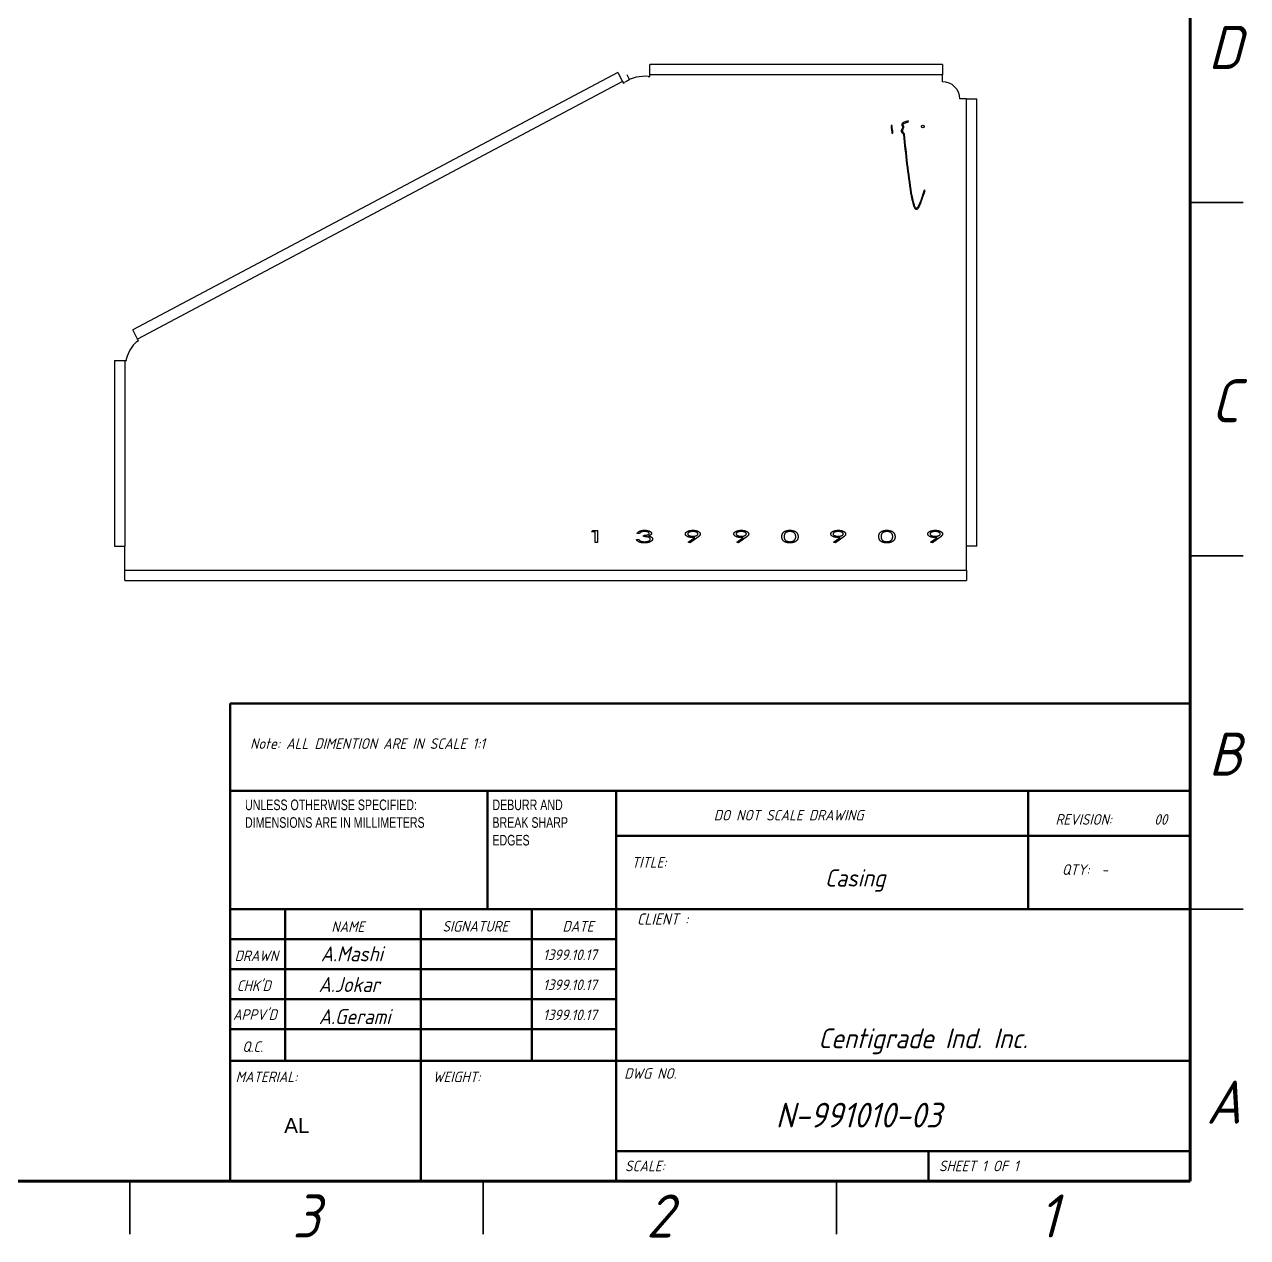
# Model space of a CAD drawing. Header units: inches. Extents: x 25 to 879, y 10 to 612.
# Drawn here: x 523.2 to 878.6, y 9.8 to 362.4 of the extents above; entities that cross this region are included whole.
import ezdxf

# ---------------------------------------------------------------- set-up
doc = ezdxf.new("R2010")
doc.units = ezdxf.units.IN
doc.header["$MEASUREMENT"] = 0
doc.styles.add('Geniso', font='geniso.shx', dxfattribs={"oblique": 15})
doc.styles.add('SLDTEXTSTYLE0', font='TXT', dxfattribs={"width": 0.75})
doc.styles.get("Standard").update_dxf_attribs({"font": 'arial.ttf'})

# ---------------------------------------------------------------- blocks, each defined once
blk = doc.blocks.new('SW_NOTE_62')
at = {"color": 0, "linetype": 'Continuous', "lineweight": 0, "char_height": 1.5, "attachment_point": 1, "style": 'SLDTEXTSTYLE0'}
for s, insert in [('UNLESS OTHERWISE SPECIFIED:', (0, 1.93)), ('DIMENSIONS ARE IN MILLIMETERS', (0, -0.57))]:
    blk.add_mtext(s, dxfattribs=dict(at, insert=insert))
blk = doc.blocks.new('SW_NOTE_63')
at = {"color": 0, "linetype": 'Continuous', "lineweight": 0, "char_height": 1.5, "attachment_point": 1, "style": 'SLDTEXTSTYLE0'}
for s, insert in [('DEBURR AND', (0, 1.93)), ('BREAK SHARP', (0, -0.57)), ('EDGES', (0, -3.07))]:
    blk.add_mtext(s, dxfattribs=dict(at, insert=insert))

msp = doc.modelspace()

# ---------------------------------------------------------------- linework, layer by layer
at = {"color": 7, "linetype": 'Continuous', "lineweight": 70}
for p, q in [((861.9, 595.22), (861.9, 26.15)), ((861.9, 26.15), (40.15, 26.15))]:
    msp.add_line(p, q, dxfattribs=at)
at = {"color": 7, "linetype": 'Continuous', "lineweight": 25}
for p, q in [((695.57, 348.45), (554.61, 273.6)), ((695.57, 348.45), (696.97, 345.8)), ((789.96, 350.78), (704.94, 350.78)), ((704.94, 347.78), (704.94, 350.78)), ((789.96, 350.78), (789.96, 347.78)), ((696.97, 345.8), (556.02, 270.95)), ((696.97, 345.8), (697.21, 345.35)), ((697.21, 345.35), (697.65, 345.59)), ((699.01, 346.38), (698.36, 347.78)), ((704.44, 347.28), (704.94, 347.28)), ((704.94, 347.28), (704.94, 347.78)), ((789.96, 347.78), (704.94, 347.78)), ((789.96, 345.78), (789.96, 347.78)), ((796.96, 340.78), (794.96, 340.78)), ((796.96, 210.78), (796.96, 340.78)), ((796.96, 340.78), (799.96, 340.78)), ((799.96, 210.78), (799.96, 340.78)), ((780.1, 334.07), (780.02, 334.36)), ((775.31, 333.04), (775.01, 333.04)), ((775.25, 330.83), (775.55, 330.82)), ((778.44, 332.58), (778.06, 331.81)), ((778.06, 331.81), (778.33, 331.67)), ((778.43, 331.09), (778.23, 330.87)), ((778.23, 330.87), (778.59, 330.52)), ((778.33, 331.67), (778.74, 332.5)), ((778.8, 330.74), (778.43, 331.09)), ((778.59, 330.52), (778.8, 330.74)), ((778.96, 330.42), (778.66, 330.39)), ((784.88, 314.12), (784.6, 314.21)), ((556.02, 270.95), (554.61, 273.6)), ((555.81, 270.28), (556.26, 270.51)), ((556.26, 270.51), (556.02, 270.95)), ((549.3, 264.77), (552.3, 264.77)), ((549.3, 264.77), (549.3, 210.78)), ((552.3, 264.77), (552.3, 210.78)), ((552.3, 264.77), (552.8, 264.77)), ((552.8, 264.77), (552.8, 265.27)), ((687.95, 214.92), (688.36, 215.28)), ((689.03, 214.92), (687.95, 214.92)), ((688.36, 215.28), (689.7, 215.28)), ((689.03, 211.78), (689.03, 214.92)), ((689.7, 215.28), (689.7, 211.78)), ((701.91, 214.47), (701.23, 214.47)), ((703.03, 213.53), (703.03, 213.89)), ((716.05, 211.87), (717.95, 213.29)), ((730.14, 211.87), (732.04, 213.29)), ((758.32, 211.87), (760.22, 213.29)), ((786.5, 211.87), (788.4, 213.29)), ((549.3, 210.78), (552.3, 210.78)), ((552.3, 203.78), (552.3, 210.78)), ((689.7, 211.78), (689.03, 211.78)), ((701.01, 212.72), (701.68, 212.72)), ((716.62, 211.69), (716.05, 211.87)), ((718.75, 213.27), (716.62, 211.69)), ((730.71, 211.69), (730.14, 211.87)), ((732.84, 213.27), (730.71, 211.69)), ((758.89, 211.69), (758.32, 211.87)), ((761.01, 213.27), (758.89, 211.69)), ((787.07, 211.69), (786.5, 211.87)), ((789.19, 213.27), (787.07, 211.69)), ((796.96, 203.78), (796.96, 210.78)), ((799.96, 210.78), (796.96, 210.78)), ((552.3, 203.78), (796.96, 203.78)), ((552.3, 200.78), (552.3, 203.78)), ((796.96, 203.78), (796.96, 200.78)), ((552.3, 200.78), (796.96, 200.78))]:
    msp.add_line(p, q, dxfattribs=at)
at = {"color": 7, "linetype": 'Continuous', "lineweight": 35}
for p, q in [((877.31, 310.69), (861.9, 310.69)), ((861.9, 310.69), (877.31, 310.69)), ((861.9, 207.97), (877.31, 207.97)), ((861.9, 105.25), (877.31, 105.25)), ((553.74, 26.15), (553.74, 10.74)), ((656.46, 26.15), (656.46, 10.74)), ((759.18, 26.15), (759.18, 10.74))]:
    msp.add_line(p, q, dxfattribs=at)
at = {"color": 7, "linetype": 'Continuous', "lineweight": 50}
for p, q in [((582.92, 165.02), (861.9, 165.02)), ((582.92, 165.02), (582.92, 139.66)), ((582.92, 139.66), (861.9, 139.66)), ((582.92, 139.66), (582.92, 26.67)), ((657.7, 139.66), (657.7, 105.25)), ((695.09, 139.66), (695.09, 26.15)), ((814.84, 105.25), (814.84, 139.66)), ((861.9, 126.56), (695.09, 126.56)), ((861.9, 105.25), (582.92, 105.25)), ((598.94, 105.25), (598.94, 61.08)), ((638.37, 105.25), (638.37, 26.67)), ((670.65, 105.25), (670.65, 61.08)), ((695.09, 26.67), (695.09, 105.25)), ((695.09, 96.52), (582.92, 96.52)), ((695.09, 87.78), (582.92, 87.78)), ((695.09, 79.05), (582.92, 79.05)), ((695.09, 70.32), (582.92, 70.32)), ((604.28, 61.08), (582.92, 61.08)), ((604.28, 61.08), (861.9, 61.08)), ((695.09, 34.88), (861.9, 34.88)), ((785.89, 26.15), (785.89, 34.88))]:
    msp.add_line(p, q, dxfattribs=at)
at = {"color": 7, "linetype": 'Continuous', "lineweight": 25}
msp.add_circle((784.27, 332.72), 0.392, dxfattribs=at)
for centre, radius, start, end in [((703.31, 337.35), 10, 83.484, 124.4842), ((789.96, 340.78), 5, 0, 90), ((778.78, 331.45), 0.8, 153.5478, 226.7162), ((778.78, 331.45), 0.5, 153.5478, 226.7162), ((778.56, 332.59), 0.2, 333.5478, 40.5318), ((778.46, 330.38), 0.5, 4.8554, 46.7162), ((778.46, 330.38), 0.2, 4.8554, 46.7162), ((562.51, 262.84), 10, 132.0017, 165.9665)]:
    msp.add_arc(centre, radius, start, end, dxfattribs=at)
for points, knots in [([(780.02, 334.36), (779.87, 334.32), (779.54, 334.23), (778.99, 334.07), (778.56, 333.9), (778.23, 333.61), (778.11, 333.24), (778.21, 332.9), (778.36, 332.68), (778.44, 332.58)], [0.1014479, 0.1014479, 0.1014479, 0.1014479, 0.2137669, 0.3260859, 0.5507239, 0.663043, 0.775362, 0.887681, 1, 1, 1, 1]), ([(775.01, 333.04), (775.01, 332.89), (775.02, 332.57), (775.06, 332.1), (775.13, 331.73), (775.19, 331.45), (775.22, 331.27), (775.24, 331.14), (775.25, 331.02), (775.25, 330.89), (775.25, 330.83)], [0, 0, 0, 0, 0.125, 0.25, 0.5, 0.625, 0.75, 0.875, 0.9375, 1, 1, 1, 1]), ([(775.55, 330.82), (775.55, 331.03), (775.52, 331.55), (775.32, 332), (775.31, 333.04)], [0, 0, 0, 0, 0.171498, 1, 1, 1, 1]), ([(780.7, 313.37), (780.73, 313.17), (780.81, 312.76), (780.95, 312.02), (781.12, 311.2), (781.31, 310.4), (781.49, 309.76), (781.68, 309.27), (781.88, 308.92), (782.19, 308.65), (782.66, 308.71), (782.92, 308.98), (783.23, 309.45), (783.54, 310.18), (783.9, 311.16), (784.19, 312.02), (784.51, 312.99), (784.76, 313.75), (784.88, 314.12)], [-0.000184, -0.000184, -0.000184, -0.000184, 0.031072, 0.062327, 0.124839, 0.18735, 0.249862, 0.312373, 0.374885, 0.437396, 0.499908, 0.562419, 0.624931, 0.749954, 0.812465, 0.874977, 0.937488, 1, 1, 1, 1]), ([(701.23, 214.47), (701.25, 214.51), (701.29, 214.58), (701.35, 214.68), (701.43, 214.77), (701.52, 214.86), (701.63, 214.94), (701.74, 215.01), (701.86, 215.08), (702, 215.14), (702.14, 215.2), (702.3, 215.24), (702.45, 215.28), (702.62, 215.31), (702.79, 215.34), (702.97, 215.36), (703.15, 215.37), (703.27, 215.37), (703.34, 215.37)], [0, 0, 0, 0, 0.04952, 0.098969, 0.149396, 0.201317, 0.254817, 0.311052, 0.369846, 0.43178, 0.496217, 0.562094, 0.629706, 0.699231, 0.770788, 0.844874, 0.921045, 1, 1, 1, 1]), ([(703.35, 215.01), (703.31, 215.01), (703.23, 215.01), (703.11, 215.01), (703, 215), (702.89, 214.98), (702.79, 214.97), (702.69, 214.94), (702.6, 214.92), (702.51, 214.89), (702.42, 214.86), (702.33, 214.82), (702.25, 214.78), (702.18, 214.72), (702.1, 214.67), (702.03, 214.61), (701.97, 214.55), (701.93, 214.5), (701.91, 214.47)], [0, 0, 0, 0, 0.075263, 0.14796, 0.218202, 0.285613, 0.351594, 0.415033, 0.476518, 0.536085, 0.5946, 0.652291, 0.709398, 0.766644, 0.824206, 0.881963, 0.940467, 1, 1, 1, 1]), ([(703.03, 213.89), (703.11, 213.89), (703.27, 213.89), (703.5, 213.91), (703.73, 213.93), (703.91, 213.96), (704.04, 213.99), (704.14, 214.02), (704.22, 214.04), (704.3, 214.07), (704.37, 214.09), (704.44, 214.12), (704.49, 214.15), (704.54, 214.18), (704.59, 214.21), (704.63, 214.25), (704.66, 214.28), (704.69, 214.32), (704.71, 214.35), (704.72, 214.39), (704.73, 214.43), (704.73, 214.45), (704.73, 214.46)], [0, 0, 0, 0, 0.128678, 0.251756, 0.369421, 0.482104, 0.535736, 0.585519, 0.632392, 0.675512, 0.715538, 0.752309, 0.785922, 0.81685, 0.845442, 0.871923, 0.896292, 0.918797, 0.940301, 0.960517, 0.980519, 1, 1, 1, 1]), ([(705.05, 212.79), (705.05, 212.81), (705.04, 212.84), (705.03, 212.89), (705.01, 212.94), (704.99, 212.98), (704.96, 213.03), (704.92, 213.08), (704.87, 213.12), (704.82, 213.16), (704.76, 213.21), (704.7, 213.24), (704.63, 213.28), (704.55, 213.32), (704.47, 213.35), (704.39, 213.37), (704.3, 213.4), (704.21, 213.42), (704.1, 213.45), (703.99, 213.46), (703.86, 213.48), (703.72, 213.49), (703.56, 213.51), (703.4, 213.52), (703.22, 213.53), (703.09, 213.53), (703.03, 213.53)], [0, 0, 0, 0, 0.021318, 0.042767, 0.064882, 0.087843, 0.112032, 0.137897, 0.165613, 0.195407, 0.226764, 0.259481, 0.293181, 0.328378, 0.364931, 0.403165, 0.443055, 0.484681, 0.52966, 0.580148, 0.636174, 0.697866, 0.764917, 0.83766, 0.916116, 1, 1, 1, 1]), ([(703.34, 215.37), (703.43, 215.37), (703.61, 215.37), (703.88, 215.34), (704.14, 215.3), (704.34, 215.26), (704.5, 215.21), (704.61, 215.18), (704.72, 215.14), (704.82, 215.1), (704.91, 215.06), (704.99, 215.01), (705.07, 214.96), (705.14, 214.91), (705.2, 214.86), (705.25, 214.8), (705.3, 214.75), (705.34, 214.69), (705.37, 214.63), (705.39, 214.58), (705.4, 214.52), (705.4, 214.48), (705.41, 214.46)], [0, 0, 0, 0, 0.11392, 0.224187, 0.331486, 0.435973, 0.486671, 0.534569, 0.580474, 0.624272, 0.665765, 0.705094, 0.742778, 0.778733, 0.812559, 0.844237, 0.873768, 0.901264, 0.927378, 0.951973, 0.976237, 1, 1, 1, 1]), ([(704.73, 214.46), (704.73, 214.48), (704.73, 214.52), (704.71, 214.57), (704.68, 214.62), (704.63, 214.67), (704.58, 214.72), (704.51, 214.77), (704.43, 214.81), (704.34, 214.85), (704.24, 214.89), (704.13, 214.92), (704.01, 214.95), (703.89, 214.97), (703.77, 214.99), (703.63, 215), (703.49, 215.01), (703.4, 215.01), (703.35, 215.01)], [0, 0, 0, 0, 0.0345318, 0.0698583, 0.1069685, 0.1481361, 0.1936929, 0.244681, 0.3017531, 0.3649403, 0.4331445, 0.5035369, 0.5777781, 0.6548031, 0.7355979, 0.8195337, 0.9080654, 1, 1, 1, 1]), ([(705.41, 214.46), (705.4, 214.44), (705.4, 214.41), (705.39, 214.35), (705.38, 214.3), (705.35, 214.25), (705.32, 214.2), (705.29, 214.15), (705.24, 214.1), (705.19, 214.05), (705.13, 214.01), (705.07, 213.97), (705, 213.92), (704.92, 213.88), (704.84, 213.85), (704.75, 213.81), (704.65, 213.77), (704.59, 213.75), (704.55, 213.74)], [0, 0, 0, 0, 0.047173, 0.093811, 0.140715, 0.187863, 0.237217, 0.288065, 0.342222, 0.398872, 0.459263, 0.523249, 0.59158, 0.66397, 0.740877, 0.822409, 0.908993, 1, 1, 1, 1]), ([(704.55, 213.74), (704.59, 213.73), (704.66, 213.72), (704.77, 213.69), (704.87, 213.65), (704.97, 213.62), (705.06, 213.58), (705.15, 213.54), (705.23, 213.49), (705.28, 213.46), (705.3, 213.44)], [0, 0, 0, 0, 0.141969, 0.277913, 0.409315, 0.536144, 0.658168, 0.77577, 0.889979, 1, 1, 1, 1]), ([(705.3, 213.44), (705.34, 213.42), (705.4, 213.38), (705.48, 213.3), (705.56, 213.23), (705.62, 213.15), (705.66, 213.07), (705.7, 212.99), (705.72, 212.91), (705.72, 212.85), (705.72, 212.82)], [0, 0, 0, 0, 0.154005, 0.296823, 0.429127, 0.553062, 0.669528, 0.780925, 0.890874, 1, 1, 1, 1]), ([(715.23, 214.3), (715.23, 214.32), (715.23, 214.37), (715.25, 214.45), (715.27, 214.52), (715.3, 214.59), (715.34, 214.65), (715.39, 214.72), (715.45, 214.78), (715.51, 214.84), (715.59, 214.9), (715.67, 214.96), (715.76, 215.01), (715.85, 215.06), (715.96, 215.11), (716.07, 215.15), (716.19, 215.19), (716.31, 215.23), (716.44, 215.26), (716.57, 215.29), (716.71, 215.32), (716.84, 215.34), (716.98, 215.35), (717.12, 215.36), (717.27, 215.37), (717.37, 215.37), (717.41, 215.37)], [0, 0, 0, 0, 0.028193, 0.056005, 0.083806, 0.112332, 0.141615, 0.172365, 0.204518, 0.238529, 0.274236, 0.311654, 0.350591, 0.391566, 0.434464, 0.479534, 0.526729, 0.576378, 0.627387, 0.678799, 0.730671, 0.783022, 0.836187, 0.889995, 0.944496, 1, 1, 1, 1]), ([(717.24, 213.26), (717.17, 213.26), (717.04, 213.27), (716.84, 213.28), (716.65, 213.3), (716.47, 213.34), (716.29, 213.38), (716.13, 213.43), (715.97, 213.49), (715.82, 213.56), (715.68, 213.63), (715.56, 213.72), (715.46, 213.8), (715.38, 213.89), (715.31, 213.99), (715.27, 214.09), (715.24, 214.19), (715.23, 214.26), (715.23, 214.3)], [0, 0, 0, 0, 0.083701, 0.164165, 0.242149, 0.317069, 0.389967, 0.460549, 0.529474, 0.596962, 0.660932, 0.719273, 0.77299, 0.822558, 0.86882, 0.91301, 0.956297, 1, 1, 1, 1]), ([(717.38, 215.01), (717.33, 215.01), (717.24, 215.01), (717.09, 215), (716.95, 214.98), (716.82, 214.96), (716.69, 214.93), (716.57, 214.9), (716.45, 214.86), (716.34, 214.81), (716.24, 214.76), (716.15, 214.7), (716.08, 214.65), (716.01, 214.59), (715.97, 214.52), (715.93, 214.46), (715.91, 214.39), (715.91, 214.34), (715.91, 214.32)], [0, 0, 0, 0, 0.08501, 0.167379, 0.246541, 0.323451, 0.397541, 0.469821, 0.539786, 0.608463, 0.673113, 0.731838, 0.78506, 0.833364, 0.877923, 0.919486, 0.959693, 1, 1, 1, 1]), ([(715.91, 214.32), (715.91, 214.29), (715.91, 214.25), (715.93, 214.18), (715.97, 214.11), (716.01, 214.05), (716.08, 213.99), (716.15, 213.93), (716.24, 213.87), (716.34, 213.82), (716.45, 213.78), (716.57, 213.73), (716.69, 213.7), (716.82, 213.67), (716.96, 213.65), (717.1, 213.63), (717.24, 213.62), (717.34, 213.62), (717.39, 213.62)], [0, 0, 0, 0, 0.040101, 0.080103, 0.121454, 0.166261, 0.214596, 0.267859, 0.32641, 0.391262, 0.459952, 0.529932, 0.602223, 0.676235, 0.753142, 0.832685, 0.914634, 1, 1, 1, 1]), ([(717.95, 213.29), (717.89, 213.28), (717.77, 213.28), (717.59, 213.27), (717.42, 213.26), (717.3, 213.26), (717.24, 213.26)], [0, 0, 0, 0, 0.260544, 0.514057, 0.760509, 1, 1, 1, 1]), ([(718.87, 214.32), (718.87, 214.34), (718.86, 214.39), (718.84, 214.46), (718.81, 214.52), (718.76, 214.59), (718.7, 214.65), (718.62, 214.7), (718.53, 214.76), (718.43, 214.81), (718.32, 214.86), (718.2, 214.9), (718.08, 214.93), (717.95, 214.96), (717.82, 214.98), (717.68, 215), (717.53, 215.01), (717.43, 215.01), (717.38, 215.01)], [0, 0, 0, 0, 0.0402145, 0.0803293, 0.121797, 0.1662539, 0.2144471, 0.2678612, 0.3264518, 0.390954, 0.4591095, 0.5292874, 0.6014016, 0.6757085, 0.7524425, 0.8318164, 0.9143922, 1, 1, 1, 1]), ([(717.39, 213.62), (717.44, 213.62), (717.54, 213.62), (717.69, 213.63), (717.83, 213.65), (717.96, 213.67), (718.09, 213.7), (718.22, 213.73), (718.33, 213.78), (718.44, 213.82), (718.54, 213.87), (718.63, 213.93), (718.7, 213.99), (718.76, 214.05), (718.81, 214.11), (718.84, 214.18), (718.86, 214.25), (718.87, 214.29), (718.87, 214.32)], [0, 0, 0, 0, 0.0863492, 0.1696537, 0.2497415, 0.3267837, 0.4009144, 0.4729358, 0.5426458, 0.6103449, 0.6742302, 0.7325074, 0.7851937, 0.8332967, 0.8779321, 0.9193853, 0.9596613, 1, 1, 1, 1]), ([(717.41, 215.37), (717.46, 215.37), (717.56, 215.37), (717.7, 215.36), (717.84, 215.35), (717.97, 215.34), (718.1, 215.32), (718.23, 215.29), (718.36, 215.26), (718.49, 215.23), (718.61, 215.19), (718.72, 215.15), (718.83, 215.11), (718.93, 215.06), (719.02, 215.01), (719.11, 214.96), (719.19, 214.9), (719.26, 214.84), (719.32, 214.77), (719.38, 214.71), (719.43, 214.64), (719.47, 214.58), (719.5, 214.51), (719.52, 214.44), (719.54, 214.37), (719.54, 214.32), (719.54, 214.3)], [0, 0, 0, 0, 0.055568, 0.110114, 0.163662, 0.216311, 0.268136, 0.319118, 0.369683, 0.419318, 0.467841, 0.514223, 0.558715, 0.601632, 0.642753, 0.682229, 0.720449, 0.757581, 0.793041, 0.826263, 0.857868, 0.887991, 0.916859, 0.944718, 0.972307, 1, 1, 1, 1]), ([(719.54, 214.3), (719.54, 214.28), (719.54, 214.24), (719.53, 214.18), (719.52, 214.13), (719.5, 214.07), (719.47, 214.01), (719.44, 213.96), (719.41, 213.9), (719.37, 213.84), (719.32, 213.78), (719.26, 213.71), (719.2, 213.65), (719.12, 213.58), (719.04, 213.5), (718.95, 213.43), (718.85, 213.35), (718.78, 213.3), (718.75, 213.27)], [0, 0, 0, 0, 0.040786, 0.08244, 0.125503, 0.169595, 0.216155, 0.264732, 0.315605, 0.369343, 0.427007, 0.490281, 0.559719, 0.635081, 0.716789, 0.804647, 0.899417, 1, 1, 1, 1]), ([(729.32, 214.3), (729.32, 214.32), (729.32, 214.37), (729.34, 214.45), (729.36, 214.52), (729.39, 214.59), (729.43, 214.65), (729.48, 214.72), (729.54, 214.78), (729.6, 214.84), (729.68, 214.9), (729.76, 214.96), (729.85, 215.01), (729.94, 215.06), (730.05, 215.11), (730.16, 215.15), (730.28, 215.19), (730.4, 215.23), (730.53, 215.26), (730.66, 215.29), (730.8, 215.32), (730.93, 215.34), (731.07, 215.35), (731.21, 215.36), (731.36, 215.37), (731.46, 215.37), (731.5, 215.37)], [0, 0, 0, 0, 0.028193, 0.056005, 0.083806, 0.112332, 0.141615, 0.172365, 0.204518, 0.238529, 0.274236, 0.311654, 0.350591, 0.391566, 0.434464, 0.479534, 0.526729, 0.576378, 0.627387, 0.678799, 0.730671, 0.783022, 0.836187, 0.889995, 0.944496, 1, 1, 1, 1]), ([(731.33, 213.26), (731.26, 213.26), (731.13, 213.27), (730.93, 213.28), (730.74, 213.3), (730.56, 213.34), (730.38, 213.38), (730.22, 213.43), (730.06, 213.49), (729.91, 213.56), (729.77, 213.63), (729.65, 213.72), (729.55, 213.8), (729.47, 213.89), (729.4, 213.99), (729.36, 214.09), (729.33, 214.19), (729.32, 214.26), (729.32, 214.3)], [0, 0, 0, 0, 0.083701, 0.164165, 0.242149, 0.317069, 0.389967, 0.460549, 0.529474, 0.596962, 0.660932, 0.719273, 0.77299, 0.822558, 0.86882, 0.91301, 0.956297, 1, 1, 1, 1]), ([(731.47, 215.01), (731.42, 215.01), (731.33, 215.01), (731.18, 215), (731.04, 214.98), (730.91, 214.96), (730.78, 214.93), (730.66, 214.9), (730.54, 214.86), (730.43, 214.81), (730.33, 214.76), (730.24, 214.7), (730.17, 214.65), (730.1, 214.59), (730.06, 214.52), (730.02, 214.46), (730, 214.39), (730, 214.34), (729.99, 214.32)], [0, 0, 0, 0, 0.08501, 0.167379, 0.246541, 0.323451, 0.397541, 0.469821, 0.539786, 0.608463, 0.673113, 0.731838, 0.78506, 0.833364, 0.877923, 0.919486, 0.959693, 1, 1, 1, 1]), ([(729.99, 214.32), (730, 214.29), (730, 214.25), (730.02, 214.18), (730.05, 214.11), (730.1, 214.05), (730.17, 213.99), (730.24, 213.93), (730.33, 213.87), (730.43, 213.82), (730.54, 213.78), (730.66, 213.73), (730.78, 213.7), (730.91, 213.67), (731.05, 213.65), (731.19, 213.63), (731.33, 213.62), (731.43, 213.62), (731.48, 213.62)], [0, 0, 0, 0, 0.0401011, 0.0801029, 0.1214536, 0.1662615, 0.2145957, 0.2678593, 0.3264101, 0.3912622, 0.4599521, 0.5299321, 0.602223, 0.676235, 0.7531423, 0.8326849, 0.9146336, 1, 1, 1, 1]), ([(732.04, 213.29), (731.98, 213.28), (731.86, 213.28), (731.68, 213.27), (731.51, 213.26), (731.39, 213.26), (731.33, 213.26)], [0, 0, 0, 0, 0.2605445, 0.5140566, 0.760509, 1, 1, 1, 1]), ([(732.96, 214.32), (732.96, 214.34), (732.95, 214.39), (732.93, 214.46), (732.9, 214.52), (732.85, 214.59), (732.79, 214.65), (732.71, 214.7), (732.62, 214.76), (732.52, 214.81), (732.41, 214.86), (732.29, 214.9), (732.17, 214.93), (732.04, 214.96), (731.91, 214.98), (731.77, 215), (731.62, 215.01), (731.52, 215.01), (731.47, 215.01)], [0, 0, 0, 0, 0.0402145, 0.0803293, 0.121797, 0.1662539, 0.2144471, 0.2678612, 0.3264518, 0.390954, 0.4591095, 0.5292874, 0.6014016, 0.6757085, 0.7524425, 0.8318164, 0.9143922, 1, 1, 1, 1]), ([(731.48, 213.62), (731.53, 213.62), (731.63, 213.62), (731.78, 213.63), (731.92, 213.65), (732.05, 213.67), (732.18, 213.7), (732.3, 213.73), (732.42, 213.78), (732.53, 213.82), (732.63, 213.87), (732.72, 213.93), (732.79, 213.99), (732.85, 214.05), (732.9, 214.11), (732.93, 214.18), (732.95, 214.25), (732.96, 214.29), (732.96, 214.32)], [0, 0, 0, 0, 0.086349, 0.169654, 0.249742, 0.326784, 0.400914, 0.472936, 0.542646, 0.610345, 0.67423, 0.732507, 0.785194, 0.833297, 0.877932, 0.919385, 0.959661, 1, 1, 1, 1]), ([(731.5, 215.37), (731.55, 215.37), (731.65, 215.37), (731.79, 215.36), (731.93, 215.35), (732.06, 215.34), (732.19, 215.32), (732.32, 215.29), (732.45, 215.26), (732.58, 215.23), (732.69, 215.19), (732.81, 215.15), (732.91, 215.11), (733.02, 215.06), (733.11, 215.01), (733.2, 214.96), (733.28, 214.9), (733.35, 214.84), (733.41, 214.77), (733.47, 214.71), (733.52, 214.64), (733.56, 214.58), (733.59, 214.51), (733.61, 214.44), (733.63, 214.37), (733.63, 214.32), (733.63, 214.3)], [0, 0, 0, 0, 0.055568, 0.110114, 0.163662, 0.216311, 0.268136, 0.319118, 0.369683, 0.419318, 0.467841, 0.514223, 0.558715, 0.601632, 0.642753, 0.682229, 0.720449, 0.757581, 0.793041, 0.826263, 0.857868, 0.887991, 0.916859, 0.944718, 0.972307, 1, 1, 1, 1]), ([(733.63, 214.3), (733.63, 214.28), (733.63, 214.24), (733.62, 214.18), (733.61, 214.13), (733.59, 214.07), (733.56, 214.01), (733.53, 213.96), (733.5, 213.9), (733.46, 213.84), (733.41, 213.78), (733.35, 213.71), (733.29, 213.65), (733.21, 213.58), (733.13, 213.5), (733.04, 213.43), (732.94, 213.35), (732.87, 213.3), (732.84, 213.27)], [0, 0, 0, 0, 0.040786, 0.08244, 0.125503, 0.169595, 0.216155, 0.264732, 0.315605, 0.369343, 0.427007, 0.490281, 0.559719, 0.635081, 0.716789, 0.804647, 0.899417, 1, 1, 1, 1]), ([(743.28, 213.53), (743.28, 213.59), (743.28, 213.7), (743.29, 213.85), (743.32, 214), (743.35, 214.14), (743.39, 214.27), (743.44, 214.39), (743.5, 214.5), (743.57, 214.6), (743.65, 214.7), (743.73, 214.78), (743.82, 214.86), (743.92, 214.94), (744.03, 215.01), (744.15, 215.07), (744.27, 215.13), (744.4, 215.18), (744.54, 215.22), (744.67, 215.26), (744.82, 215.3), (744.97, 215.32), (745.12, 215.35), (745.27, 215.36), (745.43, 215.37), (745.54, 215.37), (745.59, 215.37)], [0, 0, 0, 0, 0.0499426, 0.0971178, 0.1419516, 0.1842337, 0.2243632, 0.2627649, 0.299718, 0.3356061, 0.3711873, 0.4070766, 0.4433556, 0.4803391, 0.5181327, 0.5570448, 0.597156, 0.6386014, 0.6811593, 0.724217, 0.7680115, 0.8124397, 0.8578293, 0.9042328, 0.9515275, 1, 1, 1, 1]), ([(745.59, 211.69), (745.54, 211.69), (745.43, 211.69), (745.27, 211.7), (745.12, 211.72), (744.97, 211.74), (744.82, 211.77), (744.68, 211.8), (744.54, 211.84), (744.4, 211.88), (744.27, 211.93), (744.15, 211.99), (744.04, 212.05), (743.93, 212.12), (743.83, 212.2), (743.74, 212.28), (743.65, 212.37), (743.57, 212.46), (743.5, 212.56), (743.44, 212.67), (743.39, 212.79), (743.35, 212.92), (743.32, 213.06), (743.29, 213.21), (743.28, 213.37), (743.28, 213.47), (743.28, 213.53)], [0, 0, 0, 0, 0.048534, 0.095889, 0.142145, 0.187357, 0.231804, 0.275452, 0.318307, 0.360458, 0.401686, 0.441471, 0.48025, 0.518204, 0.555277, 0.591739, 0.627969, 0.663889, 0.700231, 0.737514, 0.776238, 0.816546, 0.858679, 0.903364, 0.95041, 1, 1, 1, 1]), ([(745.62, 215.01), (745.54, 215.01), (745.39, 215.01), (745.18, 214.98), (744.97, 214.93), (744.8, 214.87), (744.67, 214.82), (744.58, 214.78), (744.49, 214.73), (744.41, 214.67), (744.34, 214.61), (744.27, 214.55), (744.21, 214.48), (744.16, 214.41), (744.11, 214.33), (744.07, 214.24), (744.03, 214.15), (744, 214.04), (743.98, 213.93), (743.96, 213.8), (743.95, 213.67), (743.95, 213.58), (743.95, 213.53)], [0, 0, 0, 0, 0.087704, 0.173013, 0.257297, 0.340856, 0.381866, 0.421419, 0.459954, 0.497285, 0.533833, 0.569977, 0.605562, 0.64105, 0.677327, 0.715411, 0.755564, 0.798613, 0.844239, 0.89272, 0.944774, 1, 1, 1, 1]), ([(743.95, 213.53), (743.95, 213.48), (743.95, 213.39), (743.96, 213.26), (743.98, 213.14), (744, 213.02), (744.03, 212.92), (744.06, 212.82), (744.11, 212.73), (744.15, 212.65), (744.21, 212.58), (744.27, 212.51), (744.34, 212.45), (744.41, 212.39), (744.49, 212.34), (744.58, 212.29), (744.67, 212.24), (744.8, 212.19), (744.97, 212.13), (745.18, 212.09), (745.4, 212.06), (745.54, 212.05), (745.62, 212.05)], [0, 0, 0, 0, 0.054948, 0.106705, 0.155455, 0.200862, 0.243571, 0.283884, 0.321966, 0.358096, 0.393581, 0.429164, 0.465106, 0.501651, 0.539207, 0.577976, 0.617773, 0.65914, 0.7433, 0.827786, 0.913125, 1, 1, 1, 1]), ([(745.59, 215.37), (745.65, 215.37), (745.76, 215.37), (745.92, 215.36), (746.08, 215.35), (746.23, 215.32), (746.38, 215.3), (746.53, 215.26), (746.67, 215.22), (746.81, 215.18), (746.94, 215.13), (747.07, 215.07), (747.19, 215), (747.3, 214.93), (747.4, 214.85), (747.5, 214.77), (747.59, 214.68), (747.67, 214.59), (747.75, 214.48), (747.81, 214.37), (747.87, 214.25), (747.91, 214.12), (747.95, 213.99), (747.97, 213.84), (747.99, 213.69), (747.99, 213.58), (747.99, 213.53)], [0, 0, 0, 0, 0.048627, 0.09609, 0.142468, 0.188046, 0.232469, 0.276461, 0.319518, 0.36214, 0.403778, 0.444342, 0.483636, 0.522169, 0.559998, 0.597403, 0.634394, 0.671331, 0.708344, 0.745852, 0.784137, 0.823715, 0.864763, 0.907866, 0.952795, 1, 1, 1, 1]), ([(747.99, 213.53), (747.99, 213.48), (747.99, 213.37), (747.97, 213.22), (747.95, 213.07), (747.91, 212.94), (747.87, 212.81), (747.82, 212.69), (747.75, 212.58), (747.68, 212.48), (747.6, 212.38), (747.51, 212.3), (747.41, 212.21), (747.31, 212.14), (747.19, 212.06), (747.07, 212), (746.95, 211.94), (746.81, 211.89), (746.68, 211.84), (746.53, 211.8), (746.39, 211.77), (746.24, 211.74), (746.08, 211.72), (745.92, 211.7), (745.76, 211.69), (745.65, 211.69), (745.59, 211.69)], [0, 0, 0, 0, 0.047019, 0.091762, 0.134645, 0.175461, 0.214793, 0.252823, 0.290243, 0.326864, 0.363527, 0.400242, 0.43735, 0.475195, 0.513853, 0.553524, 0.594289, 0.636211, 0.679044, 0.72257, 0.76678, 0.811661, 0.857258, 0.903859, 0.951354, 1, 1, 1, 1]), ([(747.32, 213.53), (747.31, 213.57), (747.31, 213.66), (747.3, 213.78), (747.28, 213.89), (747.26, 214), (747.23, 214.1), (747.19, 214.2), (747.14, 214.29), (747.09, 214.38), (747.03, 214.46), (746.96, 214.53), (746.89, 214.6), (746.82, 214.66), (746.74, 214.72), (746.65, 214.77), (746.56, 214.82), (746.43, 214.87), (746.26, 214.93), (746.05, 214.98), (745.83, 215.01), (745.69, 215.01), (745.62, 215.01)], [0, 0, 0, 0, 0.0494, 0.096765, 0.142048, 0.185641, 0.227897, 0.268652, 0.308649, 0.348081, 0.387092, 0.425391, 0.463802, 0.50237, 0.541342, 0.580721, 0.620963, 0.662283, 0.74574, 0.829656, 0.914046, 1, 1, 1, 1]), ([(747.06, 212.65), (747.08, 212.68), (747.12, 212.74), (747.17, 212.84), (747.22, 212.95), (747.25, 213.05), (747.28, 213.17), (747.3, 213.28), (747.31, 213.41), (747.31, 213.49), (747.32, 213.53)], [0, 0, 0, 0, 0.119578, 0.238907, 0.35913, 0.480661, 0.60494, 0.732541, 0.864284, 1, 1, 1, 1]), ([(757.5, 214.3), (757.5, 214.32), (757.5, 214.37), (757.52, 214.45), (757.54, 214.52), (757.57, 214.59), (757.61, 214.65), (757.66, 214.72), (757.72, 214.78), (757.78, 214.84), (757.86, 214.9), (757.94, 214.96), (758.03, 215.01), (758.12, 215.06), (758.23, 215.11), (758.34, 215.15), (758.45, 215.19), (758.58, 215.23), (758.71, 215.26), (758.84, 215.29), (758.98, 215.32), (759.11, 215.34), (759.25, 215.35), (759.39, 215.36), (759.54, 215.37), (759.64, 215.37), (759.68, 215.37)], [0, 0, 0, 0, 0.028193, 0.056005, 0.083806, 0.112332, 0.141615, 0.172365, 0.204518, 0.238529, 0.274236, 0.311654, 0.350591, 0.391566, 0.434464, 0.479534, 0.526729, 0.576378, 0.627387, 0.678799, 0.730671, 0.783022, 0.836187, 0.889995, 0.944496, 1, 1, 1, 1]), ([(759.51, 213.26), (759.44, 213.26), (759.31, 213.27), (759.11, 213.28), (758.92, 213.3), (758.74, 213.34), (758.56, 213.38), (758.4, 213.43), (758.24, 213.49), (758.09, 213.56), (757.95, 213.63), (757.83, 213.72), (757.73, 213.8), (757.65, 213.89), (757.58, 213.99), (757.54, 214.09), (757.51, 214.19), (757.5, 214.26), (757.5, 214.3)], [0, 0, 0, 0, 0.083701, 0.164165, 0.242149, 0.317069, 0.389967, 0.460549, 0.529474, 0.596962, 0.660932, 0.719273, 0.77299, 0.822558, 0.86882, 0.91301, 0.956297, 1, 1, 1, 1]), ([(759.65, 215.01), (759.6, 215.01), (759.5, 215.01), (759.36, 215), (759.22, 214.98), (759.09, 214.96), (758.96, 214.93), (758.84, 214.9), (758.72, 214.86), (758.61, 214.81), (758.51, 214.76), (758.42, 214.7), (758.34, 214.65), (758.28, 214.59), (758.23, 214.52), (758.2, 214.46), (758.18, 214.39), (758.18, 214.34), (758.17, 214.32)], [0, 0, 0, 0, 0.08501, 0.167379, 0.246541, 0.323451, 0.397541, 0.469821, 0.539786, 0.608463, 0.673113, 0.731838, 0.78506, 0.833364, 0.877923, 0.919486, 0.959693, 1, 1, 1, 1]), ([(758.17, 214.32), (758.18, 214.29), (758.18, 214.25), (758.2, 214.18), (758.23, 214.11), (758.28, 214.05), (758.35, 213.99), (758.42, 213.93), (758.51, 213.87), (758.61, 213.82), (758.72, 213.78), (758.84, 213.73), (758.96, 213.7), (759.09, 213.67), (759.23, 213.65), (759.37, 213.63), (759.51, 213.62), (759.61, 213.62), (759.66, 213.62)], [0, 0, 0, 0, 0.040101, 0.080103, 0.121454, 0.166261, 0.214596, 0.267859, 0.32641, 0.391262, 0.459952, 0.529932, 0.602223, 0.676235, 0.753142, 0.832685, 0.914634, 1, 1, 1, 1]), ([(760.22, 213.29), (760.16, 213.28), (760.04, 213.28), (759.86, 213.27), (759.68, 213.26), (759.57, 213.26), (759.51, 213.26)], [0, 0, 0, 0, 0.2605445, 0.5140566, 0.760509, 1, 1, 1, 1]), ([(761.14, 214.32), (761.13, 214.34), (761.13, 214.39), (761.11, 214.46), (761.08, 214.52), (761.03, 214.59), (760.97, 214.65), (760.89, 214.7), (760.8, 214.76), (760.7, 214.81), (760.59, 214.86), (760.47, 214.9), (760.35, 214.93), (760.22, 214.96), (760.09, 214.98), (759.95, 215), (759.8, 215.01), (759.7, 215.01), (759.65, 215.01)], [0, 0, 0, 0, 0.040215, 0.080329, 0.121797, 0.166254, 0.214447, 0.267861, 0.326452, 0.390954, 0.459109, 0.529287, 0.601402, 0.675709, 0.752443, 0.831816, 0.914392, 1, 1, 1, 1]), ([(759.66, 213.62), (759.71, 213.62), (759.81, 213.62), (759.96, 213.63), (760.1, 213.65), (760.23, 213.67), (760.36, 213.7), (760.48, 213.73), (760.6, 213.78), (760.71, 213.82), (760.81, 213.87), (760.9, 213.93), (760.97, 213.99), (761.03, 214.05), (761.08, 214.11), (761.11, 214.18), (761.13, 214.25), (761.13, 214.29), (761.14, 214.32)], [0, 0, 0, 0, 0.086349, 0.169654, 0.249742, 0.326784, 0.400914, 0.472936, 0.542646, 0.610345, 0.67423, 0.732507, 0.785194, 0.833297, 0.877932, 0.919385, 0.959661, 1, 1, 1, 1]), ([(759.68, 215.37), (759.73, 215.37), (759.83, 215.37), (759.97, 215.36), (760.11, 215.35), (760.24, 215.34), (760.37, 215.32), (760.5, 215.29), (760.63, 215.26), (760.76, 215.23), (760.87, 215.19), (760.99, 215.15), (761.09, 215.11), (761.19, 215.06), (761.29, 215.01), (761.37, 214.96), (761.45, 214.9), (761.53, 214.84), (761.59, 214.77), (761.65, 214.71), (761.7, 214.64), (761.74, 214.58), (761.77, 214.51), (761.79, 214.44), (761.81, 214.37), (761.81, 214.32), (761.81, 214.3)], [0, 0, 0, 0, 0.055568, 0.110114, 0.163662, 0.216311, 0.268136, 0.319118, 0.369683, 0.419318, 0.467841, 0.514223, 0.558715, 0.601632, 0.642753, 0.682229, 0.720449, 0.757581, 0.793041, 0.826263, 0.857868, 0.887991, 0.916859, 0.944718, 0.972307, 1, 1, 1, 1]), ([(761.81, 214.3), (761.81, 214.28), (761.81, 214.24), (761.8, 214.18), (761.78, 214.13), (761.77, 214.07), (761.74, 214.01), (761.71, 213.96), (761.68, 213.9), (761.63, 213.84), (761.59, 213.78), (761.53, 213.71), (761.47, 213.65), (761.39, 213.58), (761.31, 213.5), (761.22, 213.43), (761.12, 213.35), (761.05, 213.3), (761.01, 213.27)], [0, 0, 0, 0, 0.040786, 0.08244, 0.125503, 0.169595, 0.216155, 0.264732, 0.315605, 0.369343, 0.427007, 0.490281, 0.559719, 0.635081, 0.716789, 0.804647, 0.899417, 1, 1, 1, 1]), ([(771.46, 213.53), (771.46, 213.59), (771.46, 213.7), (771.47, 213.85), (771.5, 214), (771.53, 214.14), (771.57, 214.27), (771.62, 214.39), (771.68, 214.5), (771.75, 214.6), (771.83, 214.7), (771.91, 214.78), (772, 214.86), (772.1, 214.94), (772.21, 215.01), (772.33, 215.07), (772.45, 215.13), (772.58, 215.18), (772.71, 215.22), (772.85, 215.26), (773, 215.3), (773.15, 215.32), (773.3, 215.35), (773.45, 215.36), (773.61, 215.37), (773.72, 215.37), (773.77, 215.37)], [0, 0, 0, 0, 0.0499426, 0.0971178, 0.1419516, 0.1842337, 0.2243632, 0.2627649, 0.299718, 0.3356061, 0.3711873, 0.4070766, 0.4433556, 0.4803391, 0.5181327, 0.5570448, 0.597156, 0.6386014, 0.6811593, 0.724217, 0.7680115, 0.8124397, 0.8578293, 0.9042328, 0.9515275, 1, 1, 1, 1]), ([(773.77, 211.69), (773.72, 211.69), (773.61, 211.69), (773.45, 211.7), (773.3, 211.72), (773.15, 211.74), (773, 211.77), (772.86, 211.8), (772.72, 211.84), (772.58, 211.88), (772.45, 211.93), (772.33, 211.99), (772.22, 212.05), (772.11, 212.12), (772.01, 212.2), (771.92, 212.28), (771.83, 212.37), (771.75, 212.46), (771.68, 212.56), (771.62, 212.67), (771.57, 212.79), (771.53, 212.92), (771.5, 213.06), (771.47, 213.21), (771.46, 213.37), (771.46, 213.47), (771.46, 213.53)], [0, 0, 0, 0, 0.048534, 0.095889, 0.142145, 0.187357, 0.231804, 0.275452, 0.318307, 0.360458, 0.401686, 0.441471, 0.48025, 0.518204, 0.555277, 0.591739, 0.627969, 0.663889, 0.700231, 0.737514, 0.776238, 0.816546, 0.858679, 0.903364, 0.95041, 1, 1, 1, 1]), ([(773.8, 215.01), (773.72, 215.01), (773.57, 215.01), (773.36, 214.98), (773.15, 214.93), (772.98, 214.87), (772.85, 214.82), (772.76, 214.78), (772.67, 214.73), (772.59, 214.67), (772.52, 214.61), (772.45, 214.55), (772.39, 214.48), (772.34, 214.41), (772.29, 214.33), (772.24, 214.24), (772.21, 214.15), (772.18, 214.04), (772.16, 213.93), (772.14, 213.8), (772.13, 213.67), (772.13, 213.58), (772.13, 213.53)], [0, 0, 0, 0, 0.087704, 0.173013, 0.257297, 0.340856, 0.381866, 0.421419, 0.459954, 0.497285, 0.533833, 0.569977, 0.605562, 0.64105, 0.677327, 0.715411, 0.755564, 0.798613, 0.844239, 0.89272, 0.944774, 1, 1, 1, 1]), ([(772.13, 213.53), (772.13, 213.48), (772.13, 213.39), (772.14, 213.26), (772.16, 213.14), (772.18, 213.02), (772.21, 212.92), (772.24, 212.82), (772.28, 212.73), (772.33, 212.65), (772.39, 212.58), (772.45, 212.51), (772.52, 212.45), (772.59, 212.39), (772.67, 212.34), (772.76, 212.29), (772.85, 212.24), (772.98, 212.19), (773.15, 212.13), (773.36, 212.09), (773.58, 212.06), (773.72, 212.05), (773.8, 212.05)], [0, 0, 0, 0, 0.054948, 0.106705, 0.155455, 0.200862, 0.243571, 0.283884, 0.321966, 0.358096, 0.393581, 0.429164, 0.465106, 0.501651, 0.539207, 0.577976, 0.617773, 0.65914, 0.7433, 0.827786, 0.913125, 1, 1, 1, 1]), ([(773.77, 215.37), (773.83, 215.37), (773.94, 215.37), (774.1, 215.36), (774.26, 215.35), (774.41, 215.32), (774.56, 215.3), (774.71, 215.26), (774.85, 215.22), (774.99, 215.18), (775.12, 215.13), (775.25, 215.07), (775.37, 215), (775.48, 214.93), (775.58, 214.85), (775.68, 214.77), (775.77, 214.68), (775.85, 214.59), (775.93, 214.48), (775.99, 214.37), (776.05, 214.25), (776.09, 214.12), (776.13, 213.99), (776.15, 213.84), (776.17, 213.69), (776.17, 213.58), (776.17, 213.53)], [0, 0, 0, 0, 0.048627, 0.09609, 0.142468, 0.188046, 0.232469, 0.276461, 0.319518, 0.36214, 0.403778, 0.444342, 0.483636, 0.522169, 0.559998, 0.597403, 0.634394, 0.671331, 0.708344, 0.745852, 0.784137, 0.823715, 0.864763, 0.907866, 0.952795, 1, 1, 1, 1]), ([(776.17, 213.53), (776.17, 213.48), (776.17, 213.37), (776.15, 213.22), (776.13, 213.07), (776.09, 212.94), (776.05, 212.81), (776, 212.69), (775.93, 212.58), (775.86, 212.48), (775.77, 212.38), (775.69, 212.3), (775.59, 212.21), (775.49, 212.14), (775.37, 212.06), (775.25, 212), (775.13, 211.94), (774.99, 211.89), (774.86, 211.84), (774.71, 211.8), (774.57, 211.77), (774.41, 211.74), (774.26, 211.72), (774.1, 211.7), (773.94, 211.69), (773.83, 211.69), (773.77, 211.69)], [0, 0, 0, 0, 0.047019, 0.091762, 0.134645, 0.175461, 0.214793, 0.252823, 0.290243, 0.326864, 0.363527, 0.400242, 0.43735, 0.475195, 0.513853, 0.553524, 0.594289, 0.636211, 0.679044, 0.72257, 0.76678, 0.811661, 0.857258, 0.903859, 0.951354, 1, 1, 1, 1]), ([(775.49, 213.53), (775.49, 213.57), (775.49, 213.66), (775.48, 213.78), (775.46, 213.89), (775.44, 214), (775.41, 214.1), (775.37, 214.2), (775.32, 214.29), (775.27, 214.38), (775.21, 214.46), (775.14, 214.53), (775.07, 214.6), (775, 214.66), (774.92, 214.72), (774.83, 214.77), (774.74, 214.82), (774.61, 214.87), (774.44, 214.93), (774.23, 214.98), (774.01, 215.01), (773.87, 215.01), (773.8, 215.01)], [0, 0, 0, 0, 0.0494, 0.096765, 0.142048, 0.185641, 0.227897, 0.268652, 0.308649, 0.348081, 0.387092, 0.425391, 0.463802, 0.50237, 0.541342, 0.580721, 0.620963, 0.662283, 0.74574, 0.829656, 0.914046, 1, 1, 1, 1]), ([(775.24, 212.65), (775.26, 212.68), (775.3, 212.74), (775.35, 212.84), (775.4, 212.95), (775.43, 213.05), (775.46, 213.17), (775.48, 213.28), (775.49, 213.41), (775.49, 213.49), (775.49, 213.53)], [0, 0, 0, 0, 0.1195784, 0.2389072, 0.3591297, 0.4806606, 0.6049404, 0.7325411, 0.8642844, 1, 1, 1, 1]), ([(785.68, 214.3), (785.68, 214.32), (785.68, 214.37), (785.7, 214.45), (785.72, 214.52), (785.75, 214.59), (785.79, 214.65), (785.84, 214.72), (785.9, 214.78), (785.96, 214.84), (786.04, 214.9), (786.12, 214.96), (786.21, 215.01), (786.3, 215.06), (786.4, 215.11), (786.52, 215.15), (786.63, 215.19), (786.76, 215.23), (786.89, 215.26), (787.02, 215.29), (787.16, 215.32), (787.29, 215.34), (787.43, 215.35), (787.57, 215.36), (787.72, 215.37), (787.81, 215.37), (787.86, 215.37)], [0, 0, 0, 0, 0.028193, 0.056005, 0.083806, 0.112332, 0.141615, 0.172365, 0.204518, 0.238529, 0.274236, 0.311654, 0.350591, 0.391566, 0.434464, 0.479534, 0.526729, 0.576378, 0.627387, 0.678799, 0.730671, 0.783022, 0.836187, 0.889995, 0.944496, 1, 1, 1, 1]), ([(787.69, 213.26), (787.62, 213.26), (787.49, 213.27), (787.29, 213.28), (787.1, 213.3), (786.92, 213.34), (786.74, 213.38), (786.58, 213.43), (786.42, 213.49), (786.27, 213.56), (786.13, 213.63), (786.01, 213.72), (785.91, 213.8), (785.83, 213.89), (785.76, 213.99), (785.71, 214.09), (785.69, 214.19), (785.68, 214.26), (785.68, 214.3)], [0, 0, 0, 0, 0.083701, 0.164165, 0.242149, 0.317069, 0.389967, 0.460549, 0.529474, 0.596962, 0.660932, 0.719273, 0.77299, 0.822558, 0.86882, 0.91301, 0.956297, 1, 1, 1, 1]), ([(787.83, 215.01), (787.78, 215.01), (787.68, 215.01), (787.54, 215), (787.4, 214.98), (787.27, 214.96), (787.14, 214.93), (787.02, 214.9), (786.9, 214.86), (786.79, 214.81), (786.69, 214.76), (786.6, 214.7), (786.52, 214.65), (786.46, 214.59), (786.41, 214.52), (786.38, 214.46), (786.36, 214.39), (786.36, 214.34), (786.35, 214.32)], [0, 0, 0, 0, 0.08501, 0.167379, 0.246541, 0.323451, 0.397541, 0.469821, 0.539786, 0.608463, 0.673113, 0.731838, 0.78506, 0.833364, 0.877923, 0.919486, 0.959693, 1, 1, 1, 1]), ([(786.35, 214.32), (786.36, 214.29), (786.36, 214.25), (786.38, 214.18), (786.41, 214.11), (786.46, 214.05), (786.53, 213.99), (786.6, 213.93), (786.69, 213.87), (786.79, 213.82), (786.9, 213.78), (787.02, 213.73), (787.14, 213.7), (787.27, 213.67), (787.41, 213.65), (787.55, 213.63), (787.69, 213.62), (787.79, 213.62), (787.84, 213.62)], [0, 0, 0, 0, 0.0401011, 0.0801029, 0.1214536, 0.1662615, 0.2145957, 0.2678593, 0.3264101, 0.3912622, 0.4599521, 0.5299321, 0.602223, 0.676235, 0.7531423, 0.8326849, 0.9146336, 1, 1, 1, 1]), ([(788.4, 213.29), (788.34, 213.28), (788.22, 213.28), (788.04, 213.27), (787.86, 213.26), (787.75, 213.26), (787.69, 213.26)], [0, 0, 0, 0, 0.260544, 0.514057, 0.760509, 1, 1, 1, 1]), ([(789.32, 214.32), (789.31, 214.34), (789.31, 214.39), (789.29, 214.46), (789.26, 214.52), (789.21, 214.59), (789.15, 214.65), (789.07, 214.7), (788.98, 214.76), (788.88, 214.81), (788.77, 214.86), (788.65, 214.9), (788.53, 214.93), (788.4, 214.96), (788.27, 214.98), (788.13, 215), (787.98, 215.01), (787.88, 215.01), (787.83, 215.01)], [0, 0, 0, 0, 0.040215, 0.080329, 0.121797, 0.166254, 0.214447, 0.267861, 0.326452, 0.390954, 0.459109, 0.529287, 0.601402, 0.675709, 0.752443, 0.831816, 0.914392, 1, 1, 1, 1]), ([(787.84, 213.62), (787.89, 213.62), (787.99, 213.62), (788.14, 213.63), (788.28, 213.65), (788.41, 213.67), (788.54, 213.7), (788.66, 213.73), (788.78, 213.78), (788.89, 213.82), (788.99, 213.87), (789.07, 213.93), (789.15, 213.99), (789.21, 214.05), (789.26, 214.11), (789.29, 214.18), (789.31, 214.25), (789.31, 214.29), (789.32, 214.32)], [0, 0, 0, 0, 0.086349, 0.169654, 0.249742, 0.326784, 0.400914, 0.472936, 0.542646, 0.610345, 0.67423, 0.732507, 0.785194, 0.833297, 0.877932, 0.919385, 0.959661, 1, 1, 1, 1]), ([(787.86, 215.37), (787.91, 215.37), (788.01, 215.37), (788.15, 215.36), (788.29, 215.35), (788.42, 215.34), (788.55, 215.32), (788.68, 215.29), (788.81, 215.26), (788.93, 215.23), (789.05, 215.19), (789.17, 215.15), (789.27, 215.11), (789.37, 215.06), (789.47, 215.01), (789.55, 214.96), (789.63, 214.9), (789.71, 214.84), (789.77, 214.77), (789.83, 214.71), (789.88, 214.64), (789.92, 214.58), (789.95, 214.51), (789.97, 214.44), (789.99, 214.37), (789.99, 214.32), (789.99, 214.3)], [0, 0, 0, 0, 0.055568, 0.110114, 0.163662, 0.216311, 0.268136, 0.319118, 0.369683, 0.419318, 0.467841, 0.514223, 0.558715, 0.601632, 0.642753, 0.682229, 0.720449, 0.757581, 0.793041, 0.826263, 0.857868, 0.887991, 0.916859, 0.944718, 0.972307, 1, 1, 1, 1]), ([(789.99, 214.3), (789.99, 214.28), (789.99, 214.24), (789.98, 214.18), (789.96, 214.13), (789.95, 214.07), (789.92, 214.01), (789.89, 213.96), (789.85, 213.9), (789.81, 213.84), (789.77, 213.78), (789.71, 213.71), (789.65, 213.65), (789.57, 213.58), (789.49, 213.5), (789.4, 213.43), (789.3, 213.35), (789.23, 213.3), (789.19, 213.27)], [0, 0, 0, 0, 0.040786, 0.08244, 0.125503, 0.169595, 0.216155, 0.264732, 0.315605, 0.369343, 0.427007, 0.490281, 0.559719, 0.635081, 0.716789, 0.804647, 0.899417, 1, 1, 1, 1]), ([(703.32, 211.69), (703.25, 211.69), (703.1, 211.69), (702.89, 211.71), (702.68, 211.73), (702.49, 211.76), (702.3, 211.79), (702.13, 211.84), (701.96, 211.89), (701.8, 211.95), (701.66, 212.02), (701.53, 212.1), (701.41, 212.18), (701.3, 212.28), (701.21, 212.38), (701.13, 212.48), (701.06, 212.6), (701.02, 212.68), (701.01, 212.72)], [0, 0, 0, 0, 0.0829083, 0.1622762, 0.2385337, 0.3115263, 0.3819216, 0.449191, 0.5140689, 0.5768036, 0.6366162, 0.6936199, 0.7480128, 0.8002935, 0.8508315, 0.9006225, 0.9500272, 1, 1, 1, 1]), ([(701.68, 212.72), (701.7, 212.7), (701.73, 212.64), (701.78, 212.57), (701.84, 212.5), (701.9, 212.43), (701.97, 212.38), (702.05, 212.33), (702.12, 212.28), (702.18, 212.25), (702.21, 212.24)], [0, 0, 0, 0, 0.1288727, 0.2549896, 0.379752, 0.502059, 0.6248482, 0.7482862, 0.8732076, 1, 1, 1, 1]), ([(702.21, 212.24), (702.25, 212.22), (702.32, 212.19), (702.45, 212.16), (702.57, 212.12), (702.71, 212.1), (702.86, 212.08), (703.01, 212.06), (703.17, 212.05), (703.28, 212.05), (703.33, 212.05)], [0, 0, 0, 0, 0.106292, 0.217884, 0.334015, 0.455387, 0.582082, 0.7154, 0.85444, 1, 1, 1, 1]), ([(705.72, 212.82), (705.72, 212.8), (705.72, 212.75), (705.7, 212.67), (705.68, 212.6), (705.64, 212.53), (705.6, 212.46), (705.54, 212.39), (705.48, 212.32), (705.4, 212.25), (705.32, 212.19), (705.23, 212.13), (705.13, 212.07), (705.03, 212.02), (704.92, 211.96), (704.8, 211.92), (704.67, 211.88), (704.54, 211.84), (704.4, 211.8), (704.26, 211.77), (704.11, 211.75), (703.96, 211.73), (703.81, 211.71), (703.65, 211.7), (703.49, 211.69), (703.38, 211.69), (703.32, 211.69)], [0, 0, 0, 0, 0.025736, 0.051683, 0.078287, 0.105848, 0.13496, 0.165783, 0.19831, 0.233449, 0.270192, 0.308179, 0.347562, 0.38825, 0.430936, 0.475306, 0.521554, 0.569927, 0.619811, 0.670557, 0.722423, 0.775479, 0.829574, 0.885001, 0.941791, 1, 1, 1, 1]), ([(703.33, 212.05), (703.39, 212.05), (703.52, 212.05), (703.7, 212.06), (703.87, 212.08), (704.03, 212.1), (704.18, 212.13), (704.32, 212.17), (704.45, 212.22), (704.57, 212.27), (704.68, 212.33), (704.78, 212.38), (704.86, 212.45), (704.93, 212.51), (704.98, 212.58), (705.02, 212.65), (705.04, 212.72), (705.04, 212.77), (705.05, 212.79)], [0, 0, 0, 0, 0.093761, 0.183129, 0.268226, 0.348613, 0.425093, 0.498052, 0.567261, 0.633155, 0.694722, 0.750429, 0.800682, 0.846528, 0.888004, 0.926667, 0.963589, 1, 1, 1, 1]), ([(745.62, 212.05), (745.69, 212.05), (745.84, 212.06), (746.05, 212.09), (746.26, 212.13), (746.43, 212.19), (746.56, 212.24), (746.65, 212.28), (746.73, 212.33), (746.81, 212.39), (746.88, 212.45), (746.95, 212.51), (747.01, 212.58), (747.04, 212.63), (747.06, 212.65)], [0, 0, 0, 0, 0.137314, 0.27137, 0.402213, 0.5321, 0.595721, 0.657273, 0.717058, 0.775343, 0.832079, 0.888526, 0.94417, 1, 1, 1, 1]), ([(773.8, 212.05), (773.87, 212.05), (774.02, 212.06), (774.23, 212.09), (774.44, 212.13), (774.61, 212.19), (774.74, 212.24), (774.83, 212.28), (774.91, 212.33), (774.99, 212.39), (775.06, 212.45), (775.13, 212.51), (775.19, 212.58), (775.22, 212.63), (775.24, 212.65)], [0, 0, 0, 0, 0.137314, 0.27137, 0.402213, 0.5321, 0.595721, 0.657273, 0.717058, 0.775343, 0.832079, 0.888526, 0.94417, 1, 1, 1, 1])]:
    msp.add_open_spline(points, degree=3, knots=knots, dxfattribs=at)
for points in [[(778.72, 332.72), (778.02, 333.53), (778.75, 333.69), (780.1, 334.07)], [(778.66, 330.39), (779.14, 324.7), (779.82, 319.02), (780.7, 313.37)], [(780.99, 313.42), (780.12, 319.07), (779.44, 324.73), (778.96, 330.42)], [(784.6, 314.21), (782.58, 308.04), (782.19, 306.77), (780.99, 313.42)]]:
    msp.add_open_spline(points, degree=3, dxfattribs=at)

# ---------------------------------------------------------------- block references
at = {"color": 7, "linetype": 'Continuous', "lineweight": 0, "xscale": 2.054393594203778, "yscale": 2.054393594203778, "zscale": 2.054393594203778}
for name, p in [('SW_NOTE_62', (587.25, 133.12)), ('SW_NOTE_63', (659.15, 133.12))]:
    msp.add_blockref(name, p, dxfattribs=at)

# ---------------------------------------------------------------- texts
at = {"color": 7, "linetype": 'Continuous', "lineweight": 0, "style": 'Geniso'}
for s, insert, char_height, attachment_point in [('D', (872.03, 362), 12.52, 2), ('C', (872.04, 259.28), 12.52, 2), ('B', (872.08, 156.56), 12.52, 2), ('Note: ALL DIMENTION ARE IN SCALE 1:1', (588.73, 154.89), 3.0816, 1), ('DO NOT SCALE DRAWING', (723.47, 134.08), 3.0816, 1), ('REVISION:       00', (822.78, 132.85), 3.0816, 1), ('TITLE:', (699.63, 120.38), 3.082, 1), ('QTY:  -', (824.67, 118.26), 3.082, 1), ('Casing', (755.77, 116.82), 5.033, 1), ('CLIENT :', (701.17, 103.98), 3.261, 1), ('NAME', (612.34, 101.65), 3.082, 1), ('SIGNATURE', (644.62, 101.78), 3.082, 1), ('DATE', (679.51, 101.78), 3.082, 1), ('DRAWN', (584.24, 93.2), 3.082, 1), ('A.Mashi', (609.28, 94.4), 4.348, 1), ('1399.10.17', (673.86, 93.5), 3.082, 1), ('A.Jokar', (608.64, 85.48), 4.348, 1), ("CHK'D", (584.85, 84.52), 3.082, 1), ('1399.10.17', (673.86, 84.77), 3.082, 1), ("APPV'D", (583.74, 76.11), 3.082, 1), ('A.Gerami', (608.7, 76.16), 4.348, 1), ('1399.10.17', (673.86, 76.03), 3.082, 1), ('Centigrade Ind. Inc.', (753.84, 70.55), 5.7523, 1), ('Q.C.', (586.44, 66.78), 3.082, 1), ('MATERIAL:', (584.51, 58.01), 3.082, 1), ('WEIGHT:', (641.86, 58), 3.079, 1), ('DWG NO.', (697.45, 58.99), 3.082, 1), ('A', (871.67, 55.38), 12.52, 2), ('N-991010-03', (741.49, 48.93), 7.1904, 1), ('SCALE:', (697.7, 32.11), 3.082, 1), ('SHEET 1 OF 1', (788.93, 32.11), 3.0816, 1), ('3', (604.98, 22.28), 12.52, 2), ('2', (707.7, 22.28), 12.52, 2), ('1', (820.69, 22.28), 12.52, 2)]:
    msp.add_mtext(s, dxfattribs=dict(at, insert=insert, char_height=char_height, attachment_point=attachment_point))
at = {"insert": (598.64, 44.47), "char_height": 4.293, "attachment_point": 1}
msp.add_mtext_dynamic_manual_height_columns('AL', width=21.9197, gutter_width=1, heights=[0], dxfattribs=at)

doc.saveas('drawing.dxf')
